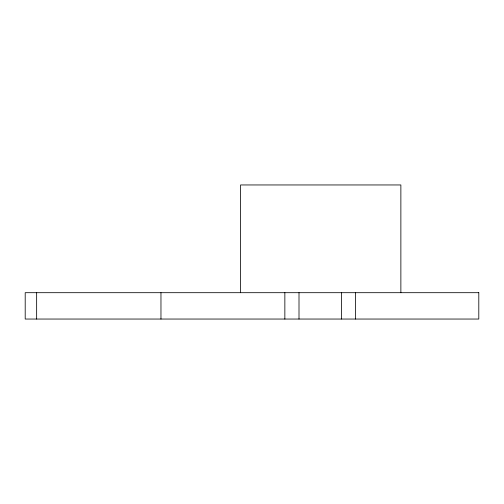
<?xml version="1.0" encoding="UTF-8"?>
<svg xmlns="http://www.w3.org/2000/svg" width="504" height="504" viewBox="0 0 504 504"><rect width="100%" height="100%" fill="white"/><g stroke="black" fill="none" stroke-linecap="round" stroke-linejoin="round"><path stroke-width="0.76" d="M400.869 292.692L400.869 184.955L240.584 184.955L240.584 292.692M355.427 292.692L355.427 319.045M341.599 292.692L341.599 319.045M299.004 292.692L299.004 319.045M284.854 292.692L284.854 319.045M160.965 292.692L160.965 319.045M36.647 292.692L36.647 319.045M478.8 292.692L25.2 292.692L25.2 319.045L478.8 319.045L478.8 292.692"/></g></svg>
